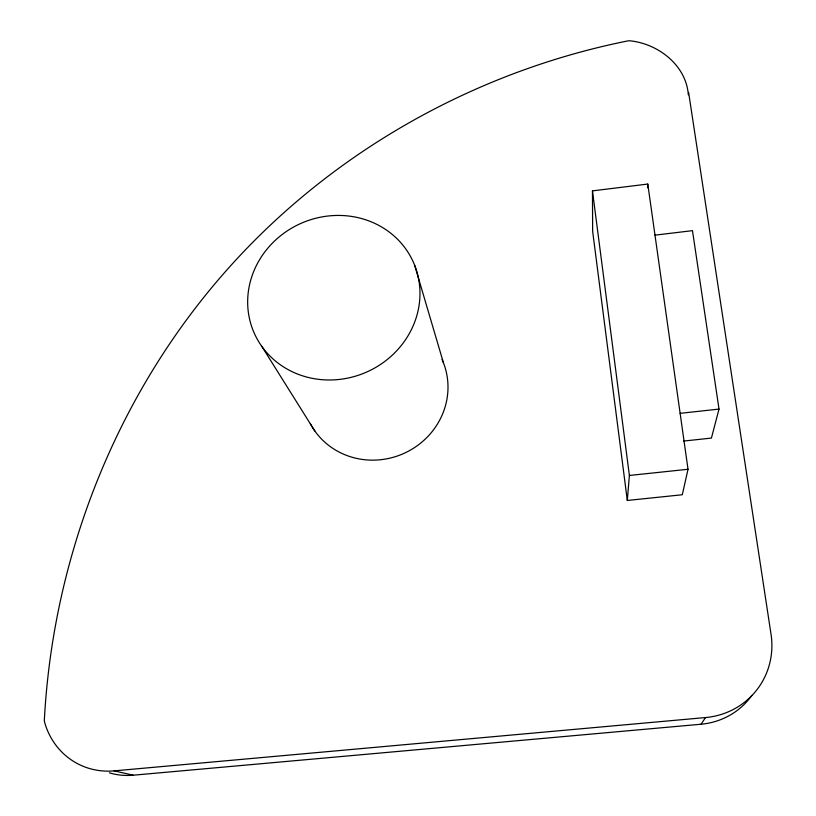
<?xml version="1.0" encoding="UTF-8"?>
<svg xmlns="http://www.w3.org/2000/svg" width="816" height="816" viewBox="0 0 816 816"><rect width="100%" height="100%" fill="white"/><g stroke="black" fill="none" stroke-linecap="round" stroke-linejoin="round"><path stroke-width="1.22" d="M647.496 187.782L647.782 184.059L592.457 190.883L592.651 231.346L627.31 500.463L682.288 494.751L688.021 469.271L647.782 184.059M627.31 500.463L629.391 475.463L592.457 190.883M688.316 94.819C686.297 65.311 658.124 43.625 629.881 40.8L628.279 40.82C473.933 71.645 330.041 153.041 225.787 271.187C116.586 394.74 52.938 556.104 44.329 720.467L44.574 722.17A74.44 69.197 -62.7 0 0 114.077 770.875L133.304 775.2L701.015 724.231A74.317 71.247 37.6 0 0 751.873 695.395M654.993 235.151L692.478 230.653L719.018 409.091L711.419 438.08L683.747 441.048M701.015 724.231L705.565 717.55A77.449 74.215 36.3 0 0 771.038 634.277L688.612 92.392M680.126 413.335L719.018 409.091M629.391 475.463L688.021 469.271M114.077 770.875L705.565 717.55M261.722 346.259L314.823 430.981M414.722 265.435A87.108 81.263 -24.2 0 1 319.015 379.389A87.108 81.263 -24.2 0 1 267.719 248.288A87.108 81.263 -24.2 0 1 414.722 265.435L443.445 362.814M133.304 775.2A71.492 66.677 -63.6 0 1 109.395 772.844M442.037 359.468A73.297 69.819 -24.3 0 1 406.082 452.39A73.297 69.819 -24.3 0 1 310.345 423.708"/></g></svg>
